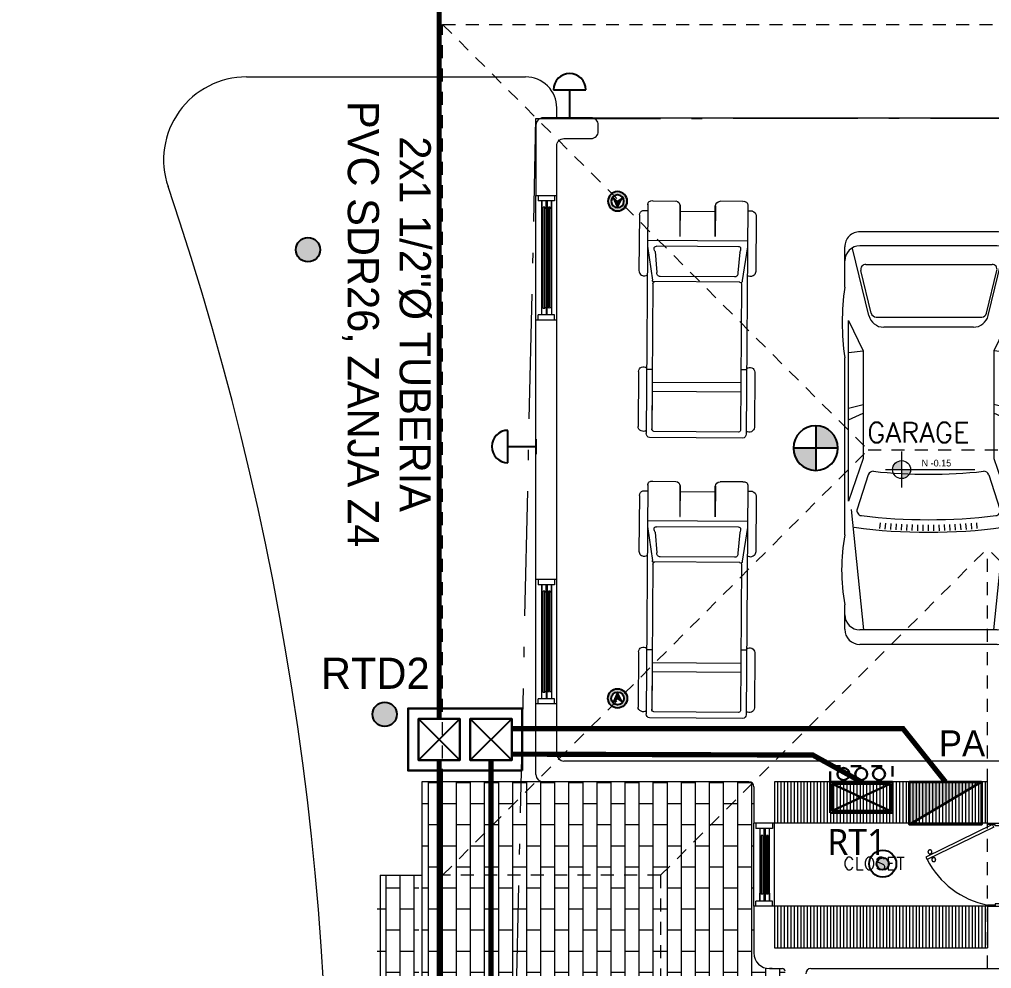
# Model space of a CAD drawing. Header units: metres. Extents: x 14 to 2416, y -346 to 476.
# Drawn here: x 22.97 to 32.34, y -210.54 to -201.39 of the extents above; entities that cross this region are included whole.
import ezdxf
from ezdxf.enums import TextEntityAlignment as Align

# ---------------------------------------------------------------- set-up
doc = ezdxf.new("R2010")
doc.units = ezdxf.units.M
for name, pattern in [('0', [0]), ('ACAD_ISO10W100', [18, 12, -3, 0, -3]), ('Dash Style-2', [0.694425, 0.48607, -0.208355]), ('HIDDEN2', [0.1875, 0.125, -0.0625]), ('STYLE_06', [1.041641, 0.625, -0.208282, 0.069427, -0.138931])]:
    doc.linetypes.add(name, pattern=pattern)
doc.layers.get('0').update_dxf_attribs({"linetype": '0', "lineweight": 20})
for name, color, linetype, lineweight in [('02_mobiliario', 250, 'Continuous', 5), ('A-ANNO-TEXT', 20, 'Continuous', 13), ('A-DOOR', 35, 'Continuous', 5), ('A-WALL', 250, 'Continuous', 20), ('baños', 251, 'Continuous', 0), ('calle', 254, 'Continuous', 0), ('closets', 253, 'Continuous', 0), ('E Base Registro', 8, 'Continuous', 30), ('E Paneles', 238, 'Continuous', 35), ('E Registro Elect y Telef', 174, 'Continuous', 25), ('E Registro Telef Sec', 160, 'Continuous', 35), ('E Registro Telefonico', 128, 'Continuous', 30), ('E Tuberia Emp Losa', 22, 'Continuous', 40), ('E Tuberia Emp Piso', 24, 'Dash Style-2', 40), ('E Tuberia Telefonica', 118, 'STYLE_06', 40), ('MAVA', 1, 'Continuous', 15), ('MOBILIARIOS', 252, 'Continuous', 0), ('piscina', 131, 'Continuous', 0), ('piso', 253, 'Continuous', 0), ('textos', 7, 'Continuous', 0)]:
    doc.layers.add(name, color=color, linetype=linetype, lineweight=lineweight)
doc.layers.add('hatch piso', color=253, linetype='Continuous', lineweight=0, transparency=0.7)
doc.layers.add('MAVA LUM', color=1, linetype='Continuous')
doc.layers.add('MAVA Luminarias', color=1, linetype='Continuous')
doc.layers.add('SOLAR', color=7, linetype='ACAD_ISO10W100', lineweight=9, true_color=0xff1414)
doc.layers.add('Techos 1', color=7, linetype='HIDDEN2', lineweight=9, true_color=0x42391a)
doc.styles.add('CENTURY GOTHIC', font='GOTHIC.TTF')
doc.styles.add('DIMTEXT', font='dim.shx', dxfattribs={"width": 0.75})
doc.styles.add('ESC100-2mm', font='arial.ttf', dxfattribs={"height": 0.15})
doc.styles.add('RSA', font='trebuc.ttf', dxfattribs={"width": 0.75})
doc.styles.get("Standard").update_dxf_attribs({"font": 'arial.ttf', "height": 0.1875})
pattern_1 = [(270, (38.70153, 39.36118), (0.1354836, -2e-17), []), (0, (38.70153, 39.36118), (0.1354836, 0.2032), [0.1354836, -0.1354836])]

# ---------------------------------------------------------------- blocks, each defined once
blk = doc.blocks.new('A$C95be60c7')
at = {"layer": 'A-DOOR'}
for p, q in [((0.4752, 0.7426), (0.4497, 0.7302)), ((0.762, 0.0876), (0.4497, 0.7302)), ((0.4703, 0.6879), (0.4601, 0.6829)), ((0.4785, 0.671), (0.4683, 0.666)), ((0.7875, 0.1), (0.4752, 0.7426)), ((0.4958, 0.7003), (0.506, 0.7052)), ((0.504, 0.6833), (0.5143, 0.6883)), ((0.762, 0.0876), (0.7875, 0.1))]:
    blk.add_line(p, q, dxfattribs=at)
for points in [[(0, 0), (0.025, 0), (0.025, 0.075), (0.0125, 0.075), (0.0125, 0.15), (0, 0.15), (0, 0)], [(0.8, 0), (0.775, 0), (0.775, 0.075), (0.7875, 0.075), (0.7875, 0.15), (0.8, 0.15), (0.8, 0)]]:
    blk.add_lwpolyline(points, dxfattribs=at)
blk.add_arc((0.8309, -0.0119), 0.8343, 117.18736, 168.8099, dxfattribs=at)
for points in [[(0.4307, 0.6673), (0.4307, 0.6724), (0.4358, 0.6811), (0.4445, 0.6861), (0.4546, 0.6861), (0.4633, 0.6811), (0.4684, 0.6724), (0.4683, 0.6623), (0.4633, 0.6535), (0.4546, 0.6485), (0.4445, 0.6485), (0.4357, 0.6536), (0.4307, 0.6623), (0.4307, 0.6673)], [(0.506, 0.7039), (0.506, 0.709), (0.511, 0.7177), (0.5198, 0.7227), (0.5298, 0.7227), (0.5386, 0.7177), (0.5436, 0.7089), (0.5436, 0.6989), (0.5386, 0.6901), (0.5298, 0.6851), (0.5197, 0.6851), (0.511, 0.6901), (0.506, 0.6989), (0.506, 0.7039)]]:
    blk.add_open_spline(points, degree=2, dxfattribs=at)
blk = doc.blocks.new('PL BASE 1N NASAS 09')
at = {"layer": 'closets', "transparency": 33554687}
h = blk.add_hatch(dxfattribs=at)
h.set_pattern_fill('LINE', color=256, scale=0.01, angle=90)
h.set_pattern_definition([(90, (-228.034673, 137.009548), (-0.03175, 2e-18), [])])
h.paths.add_polyline_path([(-120.1315, -42.0498), (-118.0811, -42.0498), (-118.0811, -41.6498), (-120.1315, -41.6498)])
h = blk.add_hatch(dxfattribs=at)
h.set_pattern_fill('LINE', color=256, scale=0.01, angle=90)
h.set_pattern_definition([(90, (-228.034673, 138.20951), (-0.03175, 2e-18), [])])
h.paths.add_polyline_path([(-120.1311, -43.2498), (-118.0815, -43.2498), (-118.0815, -42.8498), (-120.1311, -42.8498)])
at = {"layer": 'textos', "transparency": 33554534}
h = blk.add_hatch(color=256, dxfattribs=at)
h.dxf.hatch_style = 1
h.paths.add_polyline_path([(-118.9079, -38.5541, 0.414214), (-118.9944, -38.6407), (-118.9079, -38.6407)])
h.paths.add_polyline_path([(-118.8213, -38.6407), (-118.9079, -38.6407), (-118.9079, -38.7272, 0.414214)])
at = {"layer": 'A-DOOR'}
for p, q in [((-122.4115, -35.9997), (-122.4115, -36.0497)), ((-122.2515, -36.0497), (-122.4115, -36.0497)), ((-122.3751, -37.1497), (-122.3751, -36.0497)), ((-122.3321, -36.0497), (-122.3321, -37.1497)), ((-122.3245, -37.1497), (-122.3245, -36.0497)), ((-122.2815, -36.0497), (-122.2815, -37.1497)), ((-122.2515, -35.9997), (-122.2515, -36.0497)), ((-122.3623, -37.0884), (-122.3623, -36.111)), ((-122.3449, -36.111), (-122.3623, -36.111)), ((-122.3449, -37.0884), (-122.3449, -36.111)), ((-122.3117, -37.0797), (-122.3117, -36.111)), ((-122.2943, -36.111), (-122.3117, -36.111)), ((-122.2943, -37.0797), (-122.2943, -36.111)), ((-122.3449, -37.0884), (-122.3623, -37.0884)), ((-122.2515, -37.1497), (-122.4115, -37.1497)), ((-122.4115, -37.1997), (-122.4115, -37.1497)), ((-122.2515, -37.1997), (-122.2515, -37.1497)), ((-122.4115, -39.6997), (-122.4115, -39.7497)), ((-122.2515, -39.6997), (-122.2515, -39.7497)), ((-122.2515, -39.7497), (-122.4115, -39.7497)), ((-122.3751, -40.8497), (-122.3751, -39.7497)), ((-122.3623, -40.7884), (-122.3623, -39.811)), ((-122.3449, -39.811), (-122.3623, -39.811)), ((-122.3449, -40.7884), (-122.3449, -39.811)), ((-122.3321, -39.7497), (-122.3321, -40.8497)), ((-122.3245, -40.8497), (-122.3245, -39.7497)), ((-122.3117, -40.7797), (-122.3117, -39.811)), ((-122.2943, -39.811), (-122.3117, -39.811)), ((-122.2943, -40.7797), (-122.2943, -39.811)), ((-122.2815, -39.7497), (-122.2815, -40.8497)), ((-122.3449, -40.7884), (-122.3623, -40.7884)), ((-122.2515, -40.8497), (-122.4115, -40.8497)), ((-122.4115, -40.8997), (-122.4115, -40.8497)), ((-122.2515, -40.8997), (-122.2515, -40.8497)), ((-120.3311, -42.8498), (-120.3311, -42.0498)), ((-120.3111, -42.0498), (-120.3111, -42.0998)), ((-120.1511, -42.0498), (-120.1511, -42.0998)), ((-120.1311, -42.8498), (-120.1311, -42.0498)), ((-120.1511, -42.0998), (-120.3111, -42.0998)), ((-120.2746, -42.0998), (-120.2746, -42.7998)), ((-120.2317, -42.7998), (-120.2317, -42.0998)), ((-120.2241, -42.0998), (-120.2241, -42.7998)), ((-120.1811, -42.7998), (-120.1811, -42.0998)), ((-120.2619, -42.1666), (-120.2619, -42.733)), ((-120.2445, -42.1666), (-120.2619, -42.1666)), ((-120.2445, -42.1666), (-120.2445, -42.733)), ((-120.2113, -42.1666), (-120.2113, -42.733)), ((-120.1939, -42.1666), (-120.2113, -42.1666)), ((-120.1939, -42.1666), (-120.1939, -42.733)), ((-120.1511, -42.7998), (-120.3111, -42.7998)), ((-120.3111, -42.8498), (-120.3111, -42.7998)), ((-120.2445, -42.733), (-120.2619, -42.733)), ((-120.1939, -42.733), (-120.2113, -42.733)), ((-120.1511, -42.8498), (-120.1511, -42.7998))]:
    blk.add_line(p, q, dxfattribs=at)
for points in [[(-122.3449, -36.1197), (-122.3321, -36.1197), (-122.3321, -36.0497), (-122.3751, -36.0497), (-122.3751, -36.1197), (-122.3623, -36.1197)], [(-122.2943, -36.1197), (-122.2815, -36.1197), (-122.2815, -36.0497), (-122.3245, -36.0497), (-122.3245, -36.1197), (-122.3117, -36.1197)], [(-122.3449, -37.0797), (-122.3321, -37.0797), (-122.3321, -37.1497), (-122.3751, -37.1497), (-122.3751, -37.0797), (-122.3623, -37.0797)], [(-122.2943, -37.0797), (-122.2815, -37.0797), (-122.2815, -37.1497), (-122.3245, -37.1497), (-122.3245, -37.0797), (-122.3117, -37.0797)], [(-122.3449, -39.8197), (-122.3321, -39.8197), (-122.3321, -39.7497), (-122.3751, -39.7497), (-122.3751, -39.8197), (-122.3623, -39.8197)], [(-122.2943, -39.8197), (-122.2815, -39.8197), (-122.2815, -39.7497), (-122.3245, -39.7497), (-122.3245, -39.8197), (-122.3117, -39.8197)], [(-122.3449, -40.7797), (-122.3321, -40.7797), (-122.3321, -40.8497), (-122.3751, -40.8497), (-122.3751, -40.7797), (-122.3623, -40.7797)], [(-122.2943, -40.7797), (-122.2815, -40.7797), (-122.2815, -40.8497), (-122.3245, -40.8497), (-122.3245, -40.7797), (-122.3117, -40.7797)], [(-120.2445, -42.1749), (-120.2317, -42.1749), (-120.2317, -42.0998), (-120.2746, -42.0998), (-120.2746, -42.1749), (-120.2619, -42.1749)], [(-120.1939, -42.1749), (-120.1811, -42.1749), (-120.1811, -42.0998), (-120.2241, -42.0998), (-120.2241, -42.1749), (-120.2113, -42.1749)], [(-120.2445, -42.7243), (-120.2317, -42.7243), (-120.2317, -42.7998), (-120.2746, -42.7998), (-120.2746, -42.7243), (-120.2619, -42.7243)], [(-120.1939, -42.7243), (-120.1811, -42.7243), (-120.1811, -42.7998), (-120.2241, -42.7998), (-120.2241, -42.7243), (-120.2113, -42.7243)]]:
    blk.add_lwpolyline(points, dxfattribs=at)
at = {"layer": 'A-WALL'}
for p, q in [((-122.4311, -41.5797), (-122.4311, -35.9997)), ((-122.2311, -41.3797), (-122.2311, -35.9997)), ((-122.2311, -37.1997), (-122.4311, -37.1997)), ((-122.2311, -39.6997), (-122.4311, -39.6997)), ((-122.2311, -40.8997), (-122.4311, -40.8997)), ((-117.1811, -41.4497), (-122.1611, -41.4497)), ((-120.3811, -41.6497), (-122.3611, -41.6497)), ((-120.1311, -41.6497), (-120.1311, -42.0498)), ((-118.0811, -42.047), (-118.0811, -41.6497)), ((-120.3311, -41.6997), (-120.3311, -42.0498)), ((-120.1311, -42.0498), (-120.3311, -42.0498)), ((-120.3311, -42.8498), (-120.3311, -43.2998)), ((-120.1311, -42.8498), (-120.3311, -42.8498)), ((-120.1311, -42.8498), (-120.1311, -43.2498)), ((-118.0011, -42.8498), (-118.0811, -42.8498)), ((-118.0811, -42.8525), (-118.0811, -43.2504)), ((-120.1311, -43.2498), (-118.0811, -43.2498)), ((-120.1811, -43.4498), (-120.0561, -43.4498)), ((-119.7811, -43.4498), (-117.3011, -43.4498))]:
    blk.add_line(p, q, dxfattribs=at)
at = {"layer": 'A-WALL', "transparency": 33554684}
blk.add_line((-120.1559, -43.4498), (-120.1809, -43.4498), dxfattribs=at)
at = {"layer": 'A-WALL'}
blk.add_lwpolyline([(-122.4311, -35.3197), (-122.4311, -35.9997), (-122.2311, -35.9997), (-122.2311, -35.5197, -0.414214), (-122.1611, -35.4497), (-121.9011, -35.4497, 0.414214), (-121.8311, -35.3797), (-121.8311, -35.3197, 0.414214), (-121.9011, -35.2497), (-122.3611, -35.2497, 0.414214)], format="xyb", close=True, dxfattribs=at)
blk.add_lwpolyline([(-118.0811, -41.6497), (-120.1311, -41.6497)], dxfattribs=at)
for centre, radius, start, end in [((-122.1611, -41.3797), 0.07, 180, 270), ((-122.3611, -41.5797), 0.07, 180, 270), ((-120.3811, -41.6997), 0.05, 0, 90), ((-120.1811, -43.2998), 0.15, 180, 270), ((-119.7811, -43.4998), 0.05, 90, 180)]:
    blk.add_arc(centre, radius, start, end, dxfattribs=at)
at = {"layer": 'A-WALL', "transparency": 33554684}
blk.add_arc((-120.0561, -43.4748), 0.025, 0, 90, dxfattribs=at)
at = {"layer": 'closets', "transparency": 33554687}
for p, q in [((-118.0811, -42.0498), (-120.1311, -42.0498)), ((-118.0815, -42.8498), (-120.1311, -42.8498))]:
    blk.add_line(p, q, dxfattribs=at)
at = {"layer": 'piscina', "const_width": 0.01}
for points in [[(-122.303, -36.111), (-122.303, -37.0884)], [(-122.303, -39.811), (-122.303, -40.7884)], [(-120.2026, -42.1666), (-120.2026, -42.733)]]:
    blk.add_lwpolyline(points, dxfattribs=at)
at = {"layer": 'piso'}
for p, q in [((-121.9011, -35.2497), (-114.9611, -35.2497)), ((-122.3611, -41.6497), (-123.5311, -41.6497)), ((-123.5311, -41.6497), (-123.5311, -48.8454)), ((-123.9311, -42.5497), (-123.9311, -47.9443)), ((-123.9311, -42.5497), (-123.5311, -42.5497))]:
    blk.add_line(p, q, dxfattribs=at)
at = {"layer": 'Techos 1'}
for p, q in [((-123.3311, -42.5497), (-123.3311, -34.3497)), ((-123.3311, -34.3497), (-113.5311, -34.3497)), ((-123.3311, -34.3497), (-119.2311, -38.4497)), ((-123.3311, -42.5497), (-119.2311, -38.4497)), ((-119.2311, -38.4497), (-117.6311, -38.4497)), ((-121.2311, -42.5497), (-118.0811, -39.3997)), ((-118.0811, -51.0997), (-118.0811, -39.3997)), ((-114.9311, -42.5497), (-118.0811, -39.3997)), ((-121.2311, -42.5497), (-123.3311, -42.5497)), ((-121.2311, -42.5497), (-121.2311, -47.9498))]:
    blk.add_line(p, q, dxfattribs=at)
at = {"layer": 'textos'}
for p, q in [((-118.9079, -38.4667), (-118.9079, -38.8146)), ((-119.0617, -38.6407), (-118.2008, -38.6407))]:
    blk.add_line(p, q, dxfattribs=at)
blk.add_circle((-118.9079, -38.6407), 0.0865, dxfattribs=at)
at = {"layer": 'A-DOOR', "rotation": 90.00000000000001}
blk.add_blockref('A$C95be60c7', (-117.9311, -42.8498), dxfattribs=at)
at = {"layer": 'textos', "width": 3.404877}
for s, insert, char_height, attachment_point in [('{\\Fromans|c0; GARAGE}', (-119.3734, -38.3805), 0.195, 7), ('\\pxqc;{\\Fromans|c0;\\H0.8x;CLOSET\\H1.25x; }', (-117.471, -42.4973), 0.15, 9)]:
    blk.add_mtext(s, dxfattribs=dict(at, insert=insert, char_height=char_height, attachment_point=attachment_point))
at = {"layer": 'textos', "insert": (-118.7149, -38.5453), "char_height": 0.065, "attachment_point": 1, "style": 'ESC100-2mm'}
blk.add_mtext_dynamic_manual_height_columns('{\\Ftxt|c0;N -0.15}', width=2.216942, gutter_width=0.5, heights=[0], dxfattribs=at)
blk = doc.blocks.new('carro1')
at = {"layer": 'MOBILIARIOS'}
for p, q in [((-0.3195, 1.577), (-0.7087, 1.577)), ((-0.3195, 1.577), (-0.7087, 1.577)), ((-0.047, 1.3442), (-0.6952, 1.5015)), ((-0.047, 1.3442), (-0.6952, 1.5015)), ((0, 1.5395), (0.2941, 1.4)), ((1.7417, 1.5395), (0, 1.5395)), ((1.7417, 1.5395), (0, 1.5395)), ((0, 1.5395), (0.2941, 1.4)), ((0.3093, 1.5395), (0.2941, 1.4)), ((0.3093, 1.5395), (0.2941, 1.4)), ((2.066, 1.577), (0.3591, 1.577)), ((2.066, 1.577), (0.3591, 1.577)), ((0.845, 1.5395), (0.8104, 1.4)), ((0.845, 1.5395), (0.8104, 1.4)), ((0.9588, 1.5395), (0.8933, 1.4)), ((0.9588, 1.5395), (0.8933, 1.4)), ((1.3304, 1.4), (1.7417, 1.5395)), ((1.3304, 1.4), (1.7417, 1.5395)), ((1.8223, 1.5157), (2.9825, 1.3968)), ((1.8223, 1.5157), (2.9825, 1.3968)), ((2.9764, 1.577), (2.7405, 1.577)), ((2.9764, 1.577), (2.7405, 1.577)), ((-0.855, 1.4307), (-0.855, 0.1088)), ((-0.855, 1.4307), (-0.855, 0.1088)), ((-0.72, 1.4307), (-0.72, 0.1088)), ((-0.72, 1.4307), (-0.72, 0.1088)), ((-0.0704, 1.3295), (-0.4803, 1.4289)), ((-0.0704, 1.3295), (-0.4803, 1.4289)), ((1.4872, 1.3505), (1.8172, 1.4575)), ((1.4872, 1.3505), (1.8172, 1.4575)), ((2.9825, 1.4307), (2.9825, 0.1088)), ((2.9825, 1.4307), (2.9825, 0.1088)), ((3.1227, 1.4307), (3.1227, 0.1088)), ((3.1227, 1.4307), (3.1227, 0.1088)), ((-0.5405, 0.1655), (-0.5405, 1.3816)), ((-0.5405, 0.1655), (-0.5405, 1.3816)), ((0.2941, 1.4), (1.3304, 1.4)), ((0.2941, 1.4), (1.3304, 1.4)), ((-0.0332, 0.2651), (-0.0332, 1.282)), ((-0.0332, 0.2651), (-0.0332, 1.282)), ((2.0065, 1.2385), (1.9496, 1.2336)), ((2.0065, 1.2385), (1.9496, 1.2336)), ((0.0647, 1.2021), (0.0647, 0.3374)), ((0.0647, 1.2021), (0.0647, 0.3374)), ((2.0108, 1.1866), (1.9538, 1.1821)), ((2.0108, 1.1866), (1.9538, 1.1821)), ((2.0147, 1.1345), (1.9575, 1.1306)), ((2.0147, 1.1345), (1.9575, 1.1306)), ((2.018, 1.0826), (1.9608, 1.0792)), ((2.018, 1.0826), (1.9608, 1.0792)), ((2.0206, 1.0305), (1.9636, 1.0277)), ((2.0206, 1.0305), (1.9636, 1.0277)), ((2.023, 0.9784), (1.9659, 0.9762)), ((2.023, 0.9784), (1.9659, 0.9762)), ((2.0248, 0.9262), (1.9677, 0.9245)), ((2.0248, 0.9262), (1.9677, 0.9245)), ((2.026, 0.8741), (1.9688, 0.8729)), ((2.026, 0.8741), (1.9688, 0.8729)), ((2.0267, 0.8218), (1.9696, 0.8214)), ((2.0267, 0.8218), (1.9696, 0.8214)), ((2.027, 0.7697), (1.9699, 0.7697)), ((2.027, 0.7697), (1.9699, 0.7697)), ((2.026, 0.6654), (1.9688, 0.6666)), ((2.026, 0.6654), (1.9688, 0.6666)), ((2.0267, 0.7176), (1.9696, 0.7181)), ((2.0267, 0.7176), (1.9696, 0.7181)), ((2.023, 0.5611), (1.9659, 0.5633)), ((2.023, 0.5611), (1.9659, 0.5633)), ((2.0248, 0.6133), (1.9677, 0.615)), ((2.0248, 0.6133), (1.9677, 0.615)), ((2.0206, 0.509), (1.9636, 0.5118)), ((2.0206, 0.509), (1.9636, 0.5118)), ((2.0147, 0.405), (1.9575, 0.4088)), ((2.0147, 0.405), (1.9575, 0.4088)), ((2.018, 0.4569), (1.9608, 0.4603)), ((2.018, 0.4569), (1.9608, 0.4603)), ((2.0065, 0.3009), (1.9496, 0.3058)), ((2.0065, 0.3009), (1.9496, 0.3058)), ((2.0108, 0.3529), (1.9538, 0.3573)), ((2.0108, 0.3529), (1.9538, 0.3573)), ((-0.047, 0.1953), (-0.6952, 0.038)), ((-0.047, 0.1953), (-0.6952, 0.038)), ((-0.0704, 0.2176), (-0.4803, 0.1182)), ((-0.0704, 0.2176), (-0.4803, 0.1182)), ((1.4872, 0.189), (1.8172, 0.082)), ((1.4872, 0.189), (1.8172, 0.082)), ((0, 0), (0.2941, 0.1395)), ((0, 0), (0.2941, 0.1395)), ((0.3093, 0), (0.2941, 0.1395)), ((0.2941, 0.1395), (1.3304, 0.1395)), ((0.3093, 0), (0.2941, 0.1395)), ((0.2941, 0.1395), (1.3304, 0.1395)), ((0.845, 0), (0.8104, 0.1395)), ((0.845, 0), (0.8104, 0.1395)), ((0.9588, 0), (0.8933, 0.1395)), ((0.9588, 0), (0.8933, 0.1395)), ((1.3304, 0.1395), (1.7417, 0)), ((1.3304, 0.1395), (1.7417, 0)), ((1.8223, 0.0238), (2.9825, 0.1427)), ((1.8223, 0.0238), (2.9825, 0.1427)), ((1.7417, 0), (0, 0)), ((1.7417, 0), (0, 0)), ((-0.3195, -0.0375), (-0.7087, -0.0375)), ((-0.3195, -0.0375), (-0.7087, -0.0375)), ((2.066, -0.0375), (0.3591, -0.0375)), ((2.066, -0.0375), (0.3591, -0.0375)), ((2.9764, -0.0375), (2.7405, -0.0375)), ((2.9764, -0.0375), (2.7405, -0.0375))]:
    blk.add_line(p, q, dxfattribs=at)
for centre, radius, start, end in [((0.0198, -0.727), 2.3288, 81.62164, 98.37836), ((0.0198, -0.727), 2.3288, 81.62164, 98.37836), ((2.4033, -0.2902), 1.8974, 79.76163, 100.23837), ((2.4033, -0.2902), 1.8974, 79.76163, 100.23837), ((-0.7089, 1.4309), 0.1461, 89.91745, 180.08243), ((-0.7089, 1.4309), 0.1461, 89.91745, 180.08243), ((-0.5737, 1.4306), 0.1463, 90.01715, 179.98288), ((-0.5737, 1.4306), 0.1463, 90.01715, 179.98288), ((2.8362, 1.4306), 0.1463, 0.0171, 89.98291), ((2.8362, 1.4306), 0.1463, 0.0171, 89.98291), ((2.9764, 1.4306), 0.1463, 0.0171, 89.98291), ((2.9764, 1.4306), 0.1463, 0.0171, 89.98291), ((-0.4918, 1.3815), 0.0488, 76.36609, 179.91083), ((-0.4918, 1.3815), 0.0488, 76.36609, 179.91083), ((1.8324, 1.4112), 0.0487, 6.83565, 108.16986), ((1.8324, 1.4112), 0.0487, 6.83565, 108.16986), ((-3.4107, 0.7697), 5.3309, 353.02615, 6.97385), ((-3.4107, 0.7697), 5.3309, 353.02615, 6.97385), ((-3.3503, 0.7697), 5.3917, 352.36711, 7.63289), ((-3.3503, 0.7697), 5.3917, 352.36711, 7.63289), ((-0.082, 1.2821), 0.0488, 359.91098, 76.26071), ((-0.082, 1.2821), 0.0488, 359.91098, 76.26071), ((-0.0817, 1.202), 0.1464, 0.04437, 76.31775), ((-0.0817, 1.202), 0.1464, 0.04437, 76.31775), ((1.5025, 1.3039), 0.049, 108.10553, 185.97443), ((1.5025, 1.3039), 0.049, 108.10553, 185.97443), ((-3.3795, 0.7697), 4.8621, 353.75282, 6.24718), ((-3.3795, 0.7697), 4.8621, 353.75282, 6.24718), ((-0.0817, 0.3375), 0.1464, 283.68224, 359.95563), ((-0.0817, 0.3375), 0.1464, 283.68224, 359.95563), ((-0.082, 0.265), 0.0488, 283.73933, 0.08914), ((-0.082, 0.265), 0.0488, 283.73933, 0.08914), ((1.5025, 0.2356), 0.049, 174.02557, 251.89446), ((1.5025, 0.2356), 0.049, 174.02557, 251.89446), ((-0.7089, 0.1086), 0.1461, 179.91757, 270.08254), ((-0.7089, 0.1086), 0.1461, 179.91757, 270.08254), ((-0.5737, 0.1088), 0.1463, 180.01713, 269.98285), ((-0.5737, 0.1088), 0.1463, 180.01713, 269.98285), ((-0.4918, 0.1656), 0.0488, 180.08906, 283.63393), ((-0.4918, 0.1656), 0.0488, 180.08906, 283.63393), ((1.8324, 0.1283), 0.0487, 251.83015, 353.16435), ((1.8324, 0.1283), 0.0487, 251.83015, 353.16435), ((2.8362, 0.1088), 0.1463, 270.0171, 359.9829), ((2.8362, 0.1088), 0.1463, 270.0171, 359.9829), ((2.9764, 0.1088), 0.1463, 270.0171, 359.9829), ((2.9764, 0.1088), 0.1463, 270.0171, 359.9829), ((0.0198, 2.2664), 2.3288, 261.62164, 278.37837), ((0.0198, 2.2664), 2.3288, 261.62164, 278.37837), ((2.4033, 1.8296), 1.8974, 259.76163, 280.23837), ((2.4033, 1.8296), 1.8974, 259.76163, 280.23837)]:
    blk.add_arc(centre, radius, start, end, dxfattribs=at)
blk = doc.blocks.new('carritogolf')
at = {"layer": 'MOBILIARIOS', "linetype": 'Continuous'}
for p, q in [((0.8708, 1.8218), (-0.0304, 1.8155)), ((0.9178, -0.4274), (0.9024, 1.7839)), ((-0.1365, 1.1773), (-0.1402, 1.71)), ((-0.046, -0.4341), (-0.0614, 1.7772)), ((0.0031, 0.3297), (-0.0066, 1.7372)), ((-0.0041, 1.3704), (-0.0066, 1.7372)), ((0.8286, 1.7635), (0.0127, 1.7578)), ((0.858, 0.3357), (0.8482, 1.7431)), ((0.9858, 1.1851), (0.9821, 1.7178)), ((0.8508, 1.3764), (-0.0041, 1.3704)), ((0.8514, 1.2891), (-0.0035, 1.2831)), ((-0.0571, 1.1547), (-0.0026, 1.1551)), ((0.9068, 1.1614), (0.8523, 1.161)), ((-0.0488, -0.0286), (-0.0023, 0.297)), ((0.8393, 0.3177), (0.001, 0.3119)), ((0.915, -0.0219), (0.8639, 0.3031)), ((-0.1274, -0.3303), (-0.1312, 0.2063)), ((0.0235, 0.0232), (0.0419, 0.223)), ((0.7923, 0.2671), (0.0698, 0.2621)), ((0.8419, 0.0289), (0.8208, 0.2284)), ((0.9978, -0.3225), (0.9941, 0.2142)), ((0.9154, -0.077), (-0.0485, -0.0837)), ((0.8274, -0.0225), (0.0388, -0.028)), ((-0.0924, -0.3744), (-0.0464, -0.374)), ((0.604, -0.3602), (0.2647, -0.3626)), ((0.9634, -0.367), (0.9174, -0.3673)), ((0.0027, -0.4662), (0.2225, -0.4647)), ((0.8695, -0.4602), (0.6498, -0.4617))]:
    blk.add_line(p, q, dxfattribs=at)
for points in [[(0.2631, -0.1256), (0.2651, -0.1255), (0.2672, -0.4207), (0.2651, -0.4207)], [(0.6045, -0.1232), (0.6024, -0.1232), (0.6044, -0.4183), (0.6065, -0.4183)]]:
    blk.add_lwpolyline(points, close=True, dxfattribs=at)
for centre, radius, start, end in [((-0.0185, 1.7742), 0.043, 106.01267, 176.0096), ((0.8596, 1.7803), 0.043, 4.78762, 74.78456), ((-0.0904, 1.7061), 0.0499, 54.13094, 175.53097), ((0.0167, 1.7347), 0.0235, 99.8611, 186.93711), ((0.8249, 1.7403), 0.0235, 353.86012, 80.93612), ((0.9324, 1.7132), 0.0499, 5.26625, 126.66628), ((-0.0868, 1.1818), 0.0499, 185.26625, 306.66628), ((0.9361, 1.189), 0.0499, 234.13094, 355.53097), ((0.0165, 0.3007), 0.0192, 114.75349, 190.88841), ((0.0226, 0.3316), 0.0196, 175.36198, 272.11485), ((0.8385, 0.3373), 0.0196, 268.68238, 5.43525), ((0.8451, 0.3064), 0.0192, 349.90882, 66.04373), ((0.0721, 0.2309), 0.0313, 86.5993, 194.63218), ((0.7904, 0.2359), 0.0313, 346.16504, 94.19793), ((-0.0764, -0.3257), 0.0513, 185.16806, 251.74396), ((0.9467, -0.3185), 0.0513, 289.05326, 355.62917), ((-0.0087, -0.4305), 0.0375, 175.25565, 287.69393), ((0.2174, -0.4171), 0.0479, 276.14207, 355.6637), ((0.6542, -0.414), 0.0479, 185.13353, 264.65515), ((0.8804, -0.4243), 0.0375, 253.10329, 5.54158)]:
    blk.add_arc(centre, radius, start, end, dxfattribs=at)
for points in [[(-0.1312, 0.2063), (-0.1286, 0.2203), (-0.1247, 0.2421), (-0.0914, 0.2549), (-0.0785, 0.2604), (-0.0531, 0.2483), (-0.0508, 0.2466)], [(0.9941, 0.2142), (0.9913, 0.2281), (0.9871, 0.2499), (0.9536, 0.2622), (0.9407, 0.2675), (0.9154, 0.255), (0.9131, 0.2533)]]:
    blk.add_open_spline(points, degree=3, knots=[0, 0, 0, 0, 0.0431757, 0.0672409, 0.1048601, 0.1145034, 0.1145034, 0.1145034, 0.1145034], dxfattribs=at)
for points in [[(0.0235, 0.0232), (0.0173, 0.0108), (0.0213, -0.0244), (0.0388, -0.028)], [(0.8419, 0.0289), (0.8483, 0.0166), (0.8448, -0.0187), (0.8274, -0.0225)]]:
    blk.add_spline(points, degree=3, dxfattribs=at)
blk = doc.blocks.new('PL MUEBLES 1N NASAS 09')
at = {"layer": 'hatch piso'}
h = blk.add_hatch(dxfattribs=at)
h.set_pattern_fill('AR-BRSTD', color=256, scale=0.002, angle=-90)
h.set_pattern_definition(pattern_1)
edge = h.paths.add_edge_path()
edge.add_line((42.2305, 44.7307), (42.2055, 44.7557))
edge.add_line((42.2055, 44.7557), (42.0805, 44.7557))
edge.add_arc((42.0805, 44.9057), 0.15, 180, 270, ccw=False)
edge.add_line((41.9305, 44.9057), (41.9305, 46.5503))
edge.add_line((41.9305, 46.5503), (38.7304, 46.5503))
edge.add_line((38.7304, 46.5503), (38.7304, 39.3612))
edge.add_line((38.7304, 39.3612), (41.9305, 39.3612))
edge.add_line((41.9305, 39.3612), (41.9305, 41.0057))
edge.add_arc((42.0805, 41.0057), 0.15, 90, 180, ccw=False)
edge.add_line((42.0805, 41.1557), (42.2305, 41.1557))
edge.add_line((42.2305, 41.1557), (42.2305, 44.7307))
h = blk.add_hatch(dxfattribs=at)
h.set_pattern_fill('AR-BRSTD', color=256, scale=0.002, angle=-90)
h.set_pattern_definition(pattern_1)
h.paths.add_polyline_path([(38.7015, 45.6503), (38.3015, 45.6503), (38.3015, 40.2612), (38.7015, 40.2612)])
at = {"layer": '02_mobiliario', "xscale": -1, "rotation": 180}
for p in [(40.954, 51.6869), (40.954, 48.9843)]:
    blk.add_blockref('carritogolf', p, dxfattribs=at)
at = {"layer": '02_mobiliario', "rotation": 270}
blk.add_blockref('carro1', (42.8435, 51), dxfattribs=at)
at = {"layer": 'baños'}
blk.add_blockref('PL BASE 1N NASAS 09', (162.2615, 88.2033), dxfattribs=at)
blk = doc.blocks.new('A$Cbef68299')
blk.add_blockref('PL MUEBLES 1N NASAS 09', (-30.7659, -32.0535))
blk = doc.blocks.new('A$Cc5be7df0')
at = {"layer": 'calle'}
for p, q in [((10.4257, 38.6311), (13.1138, 38.6316)), ((13.4138, 38.2316), (13.4138, 38.3316))]:
    blk.add_line(p, q, dxfattribs=at)
for centre, radius, start, end in [((10.4258, 37.8311), 0.8, 90.00924, 198.79711), ((13.1138, 38.3316), 0.3, 0.00924, 90.00924), ((-17.7613, 28.237), 28.9752, 333.79791, 18.79711)]:
    blk.add_arc(centre, radius, start, end, dxfattribs=at)
at = {"layer": 'SOLAR', "ltscale": 0.1}
blk.add_lwpolyline([(50.6493, 18.241), (12.7705, 18.2411), (13.2139, 38.2316), (50.9852, 38.2377)], close=True, dxfattribs=at)
at = {"layer": 'A-ANNO-TEXT'}
blk.add_blockref('A$Cbef68299', (4.1493, 17.337), dxfattribs=at)
blk = doc.blocks.new('SCONCE 1')
at = {"layer": 'MAVA Luminarias', "color": 5, "linetype": 'Continuous'}
for p, q in [((-1.374, 0.679), (-1.374, 1.191)), ((-1.374, 0.935), (-0.931, 0.935)), ((-0.931, 0.816), (-0.931, 1.054))]:
    blk.add_line(p, q, dxfattribs=at)
blk.add_arc((-1.374, 0.935), 0.256, 90, 270, dxfattribs=at)
blk = doc.blocks.new('SUPERFICIAL')
at = {"layer": 'MAVA LUM'}
h = blk.add_hatch(color=256, dxfattribs=at)
h.dxf.hatch_style = 1
edge = h.paths.add_edge_path()
edge.add_arc((0.0008, 0.0016), 0.059, 0, 360)
for radius in [0.1303, 0.0593]:
    blk.add_circle((0.0008, 0.0016, 0), radius, dxfattribs=at)
at = {"ltscale": 1e-05, "style": 'DIMTEXT', "flags": 1}
blk.add_attdef('MULTIPLICADOR', (0.0928, 0.4687), '', height=0.15, dxfattribs=at)
blk = doc.blocks.new('lum decorativa')
at = {"layer": 'MAVA Luminarias', "ltscale": 0.3, "transparency": 33554687}
h = blk.add_hatch(color=82, dxfattribs=at)
h.paths.add_polyline_path([(513802.9376, 2035251.3382, 0.414214), (513802.8639, 2035251.2646), (513802.9376, 2035251.2646)])
h.paths.add_polyline_path([(513802.9376, 2035251.1909, 0.414214), (513803.0112, 2035251.2646), (513802.9376, 2035251.2646)])
at = {"layer": 'MAVA Luminarias', "color": 82, "ltscale": 0.3, "transparency": 33554687}
for p, q in [((513802.9376, 2035251.3382), (513802.9376, 2035251.1909)), ((513802.8639, 2035251.2646), (513803.0112, 2035251.2646))]:
    blk.add_line(p, q, dxfattribs=at)
blk.add_circle((513802.9376, 2035251.2646), 0.0737, dxfattribs=at)
blk = doc.blocks.new('dl ip')
at = {"layer": 'MAVA', "true_color": 0xf8991e, "transparency": 33554687}
h = blk.add_hatch(color=30, dxfattribs=at)
h.dxf.hatch_style = 1
h.paths.add_polyline_path([(94.7574, -111.2088), (94.7109, -111.2482), (94.6624, -111.2113), (94.7109, -111.3092)])
at = {"layer": 'MAVA Luminarias', "linetype": 'Continuous', "true_color": 0xf8991e}
h = blk.add_hatch(color=30, dxfattribs=at)
h.paths.add_polyline_path([(94.618, -111.2482, 1), (94.8039, -111.2482, 1)])
h.paths.add_polyline_path([(94.7719, -111.2482, -1), (94.6499, -111.2482, -1)], flags=16)
at = {"layer": 'MAVA', "color": 30, "true_color": 0xf8991e}
for p, q in [((94.7109, -111.2482), (94.6624, -111.2113)), ((94.6624, -111.2113), (94.7109, -111.3092)), ((94.7109, -111.3092), (94.7574, -111.2088)), ((94.7574, -111.2088), (94.7109, -111.2482))]:
    blk.add_line(p, q, dxfattribs=at)
at = {"layer": 'MAVA Luminarias', "color": 30, "linetype": 'Continuous', "true_color": 0xf8991e}
for radius in [0.093, 0.061]:
    blk.add_circle((94.7109, -111.2482), radius, dxfattribs=at)
blk = doc.blocks.new('A$Cd6acdfdc')
at = {"layer": 'MAVA Luminarias', "transparency": 33554687}
blk.add_hatch(color=2, dxfattribs=at).paths.add_polyline_path([(0, 0.079, 1), (0.158, 0.079, 1)])
at = {"layer": 'MAVA Luminarias', "color": 2, "transparency": 33554687}
blk.add_circle((0.079, 0.079), 0.079, dxfattribs=at)
blk = doc.blocks.new('*U421')
at = {"layer": 'E Base Registro', "color": 8, "linetype": 'Continuous', "ltscale": 0.65, "flags": 128}
blk.add_lwpolyline([(0.55, 0), (-0.55, 0), (-0.55, 0.6), (0.55, 0.6)], close=True, dxfattribs=at)
at = {"layer": 'E Registro Elect y Telef'}
for p, q in [((-0.05, 0.1), (-0.45, 0.5)), ((-0.45, 0.1, -41.148), (-0.05, 0.5, -41.148)), ((0.05, 0.1, -41.148), (0.45, 0.5, -41.148)), ((0.45, 0.1, -82.296), (0.05, 0.5, -82.296))]:
    blk.add_line(p, q, dxfattribs=at)
blk.add_lwpolyline([(-0.05, 0.1), (-0.45, 0.1), (-0.45, 0.5), (-0.05, 0.5)], close=True, dxfattribs=at)
for points, elevation in [([(-0.45, 0.5), (-0.45, 0.1), (-0.05, 0.1), (-0.05, 0.5), (-0.45, 0.5)], -41.148), ([(0.45, 0.5), (0.45, 0.1), (0.05, 0.1), (0.05, 0.5), (0.45, 0.5)], -82.296)]:
    blk.add_lwpolyline(points, dxfattribs=dict(at, elevation=elevation))
at = {"layer": 'E Registro Elect y Telef', "elevation": -41.148}
blk.add_lwpolyline([(0.05, 0.1), (0.45, 0.1), (0.45, 0.5), (0.05, 0.5)], close=True, dxfattribs=at)
blk = doc.blocks.new('*U392')
at = {"layer": 'E Paneles'}
blk.add_hatch(color=256, dxfattribs=at).paths.add_polyline_path([(-0.494, -0.59), (0.494, 0), (-0.494, 0)])
blk.add_line((0.494, 0), (-0.494, -0.59), dxfattribs=at)
blk.add_lwpolyline([(0.494, 0), (0.494, -0.59), (-0.494, -0.59), (-0.494, 0)], close=True, dxfattribs=at)
blk = doc.blocks.new('*U450')
at = {"layer": 'E Registro Telefonico'}
h = blk.add_hatch(color=256, dxfattribs=at)
h.paths.add_polyline_path([(-0.15, -0.15), (0.15, -0.15), (0.15, 0), (-0.15, 0)])
h.paths.add_polyline_path([(0.14, -0.14), (-0.14, -0.14), (-0.14, -0.01), (0.14, -0.01)], flags=16)
for p, q in [((-0.14, -0.01), (0.14, -0.14)), ((0.14, -0.01), (-0.14, -0.14))]:
    blk.add_line(p, q, dxfattribs=at)
at = {"layer": 'E Registro Telefonico', "linetype": 'HIDDEN2', "ltscale": 0.2}
blk.add_lwpolyline([(0.15, 0), (-0.15, 0), (-0.15, 0.075), (0.15, 0.075)], close=True, dxfattribs=at)
at = {"layer": 'E Registro Telefonico', "linetype": 'Continuous'}
for points in [[(-0.15, -0.15), (0.15, -0.15), (0.15, 0), (-0.15, 0)], [(-0.14, -0.14), (0.14, -0.14), (0.14, -0.01), (-0.14, -0.01)]]:
    blk.add_lwpolyline(points, close=True, dxfattribs=at)
at = {"layer": 'E Registro Telefonico'}
for centre in [(-0.0856, 0.0375), (0, 0.0375), (0.0856, 0.0375)]:
    blk.add_circle(centre, 0.0291, dxfattribs=at)
at = {"layer": 'E Registro Telefonico', "linetype": 'Continuous', "style": 'RSA', "width": 0.986711}
blk.add_attdef('RT', text='', height=0.1, dxfattribs=at).set_placement((-0.15, -0.2792), (0.15, -0.2792), align=Align.FIT)

msp = doc.modelspace()

# ---------------------------------------------------------------- linework, layer by layer
at = {"layer": 'E Tuberia Emp Piso', "color": 1, "const_width": 0.05}
for points in [[(27.0188, -198.052), (27.0188, -208.1323)], [(27.0188, -222.5728), (27.0188, -208.5323)]]:
    msp.add_lwpolyline(points, dxfattribs=at)
at = {"layer": 'E Tuberia Emp Piso', "color": 1, "const_width": 0.05, "elevation": -41.148}
msp.add_lwpolyline([(27.7188, -208.2278), (31.4882, -208.2278), (31.8973, -208.74)], dxfattribs=at)
at = {"layer": 'E Tuberia Telefonica', "const_width": 0.05, "elevation": -41.148}
msp.add_lwpolyline([(27.5188, -222.5728), (27.5188, -208.5323)], dxfattribs=at)
at = {"layer": 'E Tuberia Telefonica', "const_width": 0.05}
msp.add_lwpolyline([(31.0861, -208.74), (30.6199, -208.4824), (27.7188, -208.4732)], dxfattribs=at)

# ---------------------------------------------------------------- block references
at = {"layer": 'A-ANNO-TEXT'}
msp.add_blockref('A$Cc5be7df0', (14.7377, -240.577), dxfattribs=at)
at = {"layer": 'E Paneles', "xscale": 0.7000000000000001, "yscale": 0.7000000000000001, "zscale": 0.7000000000000001}
msp.add_blockref('*U392', (31.8973, -208.74), dxfattribs=at)
at = {"layer": 'E Registro Elect y Telef'}
msp.add_blockref('*U421', (27.2688, -208.6323), dxfattribs=at)
at = {"layer": 'E Registro Telefonico', "color": 1}
ref = msp.add_blockref('*U450', (31.0861, -208.74), dxfattribs=dict(at, xscale=2, yscale=2, zscale=2))
ref.add_attrib('RTEL', 'RT1', dxfattribs={"layer": 'E Registro Telef Sec', "linetype": 'Continuous', "height": 0.25, "style": 'RSA'}).set_placement((31.0434, -209.3194), align=Align.MIDDLE_CENTER)
at = {"layer": 'MAVA Luminarias', "color": 251, "xscale": 0.6101999921123585, "yscale": 0.6101999921123585, "zscale": 0.6101999921123585, "rotation": 270}
msp.add_blockref('SCONCE 1', (27.7054, -202.9083), dxfattribs=at)
at = {"layer": 'MAVA Luminarias', "xscale": -1}
msp.add_blockref('dl ip', (123.4486, -91.8959), dxfattribs=at)
at = {"layer": 'MAVA Luminarias', "xscale": 1.483214008569871, "yscale": 1.483214008569871, "zscale": 1.483214008569871}
for p in [(25.637, -203.7289), (26.3761, -208.2067)]:
    msp.add_blockref('A$Cd6acdfdc', p, dxfattribs=at)
at = {"layer": 'MAVA Luminarias', "color": 82, "xscale": -2.91286913078865, "yscale": 2.91286913078865, "zscale": 2.91286913078865}
msp.add_blockref('lum decorativa', (1496671.3632, -5928626.1058), dxfattribs=at)
at = {"layer": 'MAVA Luminarias', "color": 251, "xscale": 0.6101999921123585, "yscale": 0.6101999921123585, "zscale": 0.6101999921123585}
msp.add_blockref('SCONCE 1', (28.5199, -206.0791), dxfattribs=at)
at = {"layer": 'MAVA Luminarias', "rotation": 180}
msp.add_blockref('dl ip', (123.4486, -319.1841), dxfattribs=at)
at = {"layer": 'MAVA Luminarias'}
msp.add_blockref('SUPERFICIAL', (31.2924, -209.5313, 0), dxfattribs=at)

# ---------------------------------------------------------------- texts
at = {"layer": 'E Tuberia Emp Losa', "insert": (26.5103, -204.3291), "char_height": 0.3, "width": 4.497303, "attachment_point": 5, "rotation": 270, "style": 'CENTURY GOTHIC'}
msp.add_mtext('2x1 1/2"%%C TUBERIA PVC SDR26, ZANJA Z4 ', dxfattribs=at)
at = {"layer": 'E Tuberia Emp Piso', "attachment_point": 5, "style": 'CENTURY GOTHIC'}
for s, insert, char_height, width in [('RTD2  ', (26.4031, -207.694), 0.3, 1.14618), ('PA', (32.0569, -208.3694), 0.25, 0.607285)]:
    msp.add_mtext(s, dxfattribs=dict(at, insert=insert, char_height=char_height, width=width))

doc.saveas('drawing.dxf')
